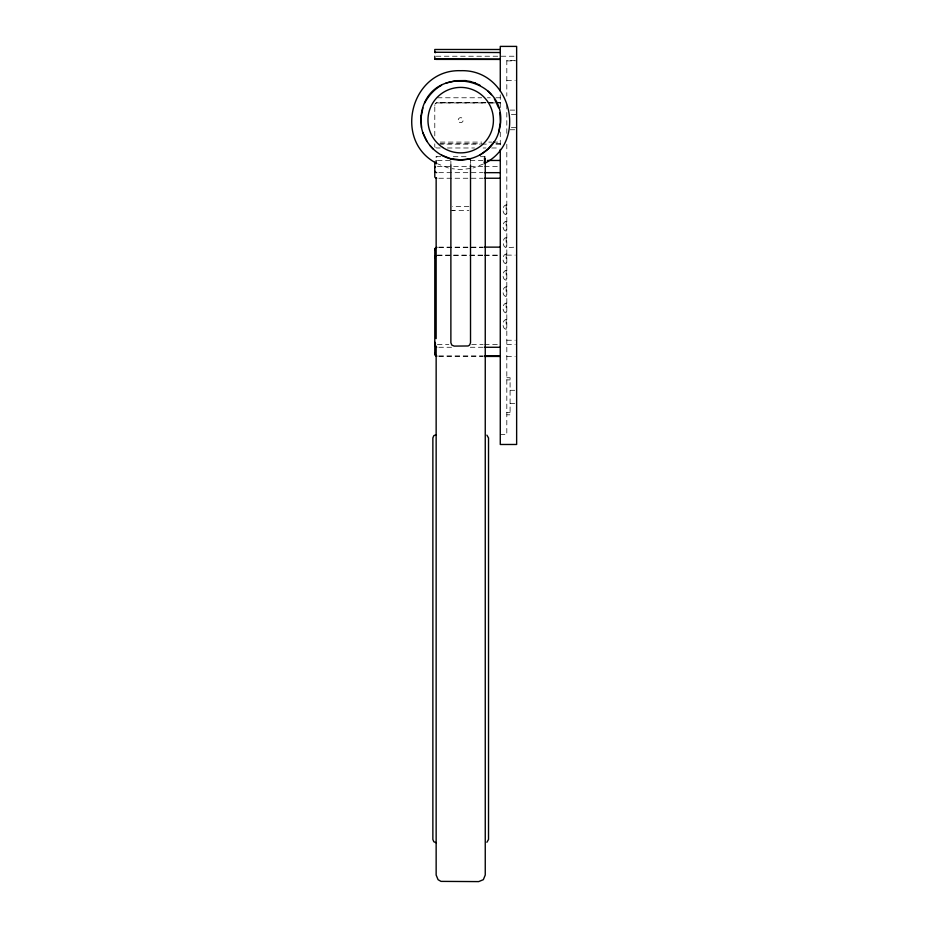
<?xml version="1.0" encoding="UTF-8"?>
<svg xmlns="http://www.w3.org/2000/svg" width="928" height="928" viewBox="0 0 928 928"><rect width="100%" height="100%" fill="white"/><g stroke="black" fill="none" stroke-linecap="round" stroke-linejoin="round"><path stroke-width="0.7" stroke-dasharray="4.64 3.48" d="M484.37 160.103C483.569 158.908 484.81 154.767 485.251 157.621M483.384 163.989L472.99 168.014M468.884 206.422L452.516 206.422M470.554 168.478L460.694 169.569L452.064 168.71M506.816 204.926C501.712 204.473 501.712 215.192 506.816 214.739M506.816 221.293C501.712 220.841 501.712 231.559 506.816 231.107M506.816 237.661C502.872 237.174 503.15 242.359 503.544 244.864C504.438 250.061 512.024 246.361 515.237 247.44M506.816 254.028C501.712 253.576 501.712 264.294 506.816 263.854M506.816 270.396C501.712 269.944 501.712 280.662 506.816 280.221M506.816 286.764C501.712 286.311 501.712 297.03 506.816 296.589M506.816 303.131C501.712 302.679 501.712 313.397 506.816 312.956M506.816 319.499C501.712 319.046 501.712 329.776 506.816 329.324M437.018 156.797L436.148 156.693L436.148 157.621M436.23 56.225L515.202 56.225M515.237 60.471L506.816 60.471L506.816 96.118M506.816 60.888L515.237 60.888M506.816 80.527L515.237 80.527M437.413 97.776L481.702 97.776M487.409 97.776L490.274 97.776M495.981 97.776L500.273 97.776M485.982 102.556L437.413 102.556A2.622 2.622 0 0 0 435.151 103.866A2.622 1.694 0 0 1 437.413 102.904L485.982 102.904L437.413 102.927A2.622 2.622 0 0 0 434.803 105.56M487.409 102.556L494.554 102.556M495.981 102.556L500.273 102.556M510.087 110.107L515.33 110.107M511.398 114.573L516.641 114.573M511.398 127.67L516.641 127.67M510.087 129.758L515.33 129.758M440.266 142.1L481.702 142.1M488.836 142.1L491.701 142.1M493.128 142.1L500.273 142.1M440.266 143.747L481.702 143.747M495.981 143.747L500.273 143.747M438.84 144.118L480.275 144.118M481.702 144.118L488.836 144.118M495.981 144.118L500.273 144.118M440.266 147.981L437.413 147.981A2.622 1.346 0 0 1 436.102 147.807M447.412 147.981L474.556 147.981M483.128 147.981L485.982 147.981M491.701 147.981L498.835 147.981M436.148 156.693L440.997 156.693M453.305 156.693L469.116 156.693M480.402 156.693L485.251 156.693M437.413 160.451L451.704 160.451M470.276 160.451L483.128 160.451M437.413 166.506L483.128 166.506M484.555 166.506L498.835 166.506M438.84 172.666L483.128 172.666M438.84 178.246L483.128 178.246M506.166 208.197L506.816 208.197M450.88 210.644L467.248 210.644A3.271 1.949 0 0 0 468.884 210.378M506.166 224.564L506.816 224.564M506.166 240.932L506.816 240.932M438.84 247.138L483.128 247.138M438.84 247.44L483.128 247.44M437.413 255.119L483.128 255.119M484.555 255.119L498.835 255.119M506.816 255.119L515.237 255.119M437.413 255.386L483.128 255.386M484.555 255.386L498.835 255.386M506.166 257.3L506.816 257.3M506.166 273.667L506.816 273.667M506.166 290.035L506.816 290.035M506.166 306.402L506.816 306.402M506.166 322.77L506.816 322.77M506.816 340.24L515.237 340.24M437.413 344.613L448.839 344.613M471.702 344.613L483.128 344.613M484.555 344.613L498.835 344.613M506.816 344.613L515.237 344.613M438.84 347.269L451.704 347.269M470.276 347.269L483.128 347.269M438.84 355.9L483.128 355.9M438.84 356.433L483.128 356.433M506.816 356.422L515.237 356.422M506.816 377.731L510.087 377.731L510.087 414.804L506.816 414.804M506.816 379.9L510.087 379.9M510.087 390.294L516.641 390.294M510.087 403.39L515.33 403.39M506.816 412.635L510.087 412.635M500.273 434.501L506.816 434.64L506.816 143.654M448.41 168.014L438.004 163.989M506.816 104.342L506.816 133.899M506.166 204.926L506.166 214.739M506.166 221.293L506.166 231.107M506.166 237.661L506.166 247.486M506.166 254.028L506.166 263.854M506.166 270.396L506.166 280.221M506.166 286.764L506.166 296.589M506.166 303.131L506.166 312.956M506.166 319.499L506.166 329.324M500.273 94.842L500.273 108.286M500.273 132.101L500.273 147.378M470.519 159.291L470.519 163.467M450.88 161.17L450.88 164.616M434.791 135.906L434.791 104.597A2.622 2.622 0 0 0 434.803 105.177M434.791 143.875L434.791 146.647A2.622 1.346 0 0 0 435.151 147.308M454.152 210.644A3.271 1.949 0 0 1 452.516 210.378M494.554 102.904L487.409 102.904L494.554 102.927M500.273 102.904L495.981 102.904L500.273 102.927M459.314 122.218A2.494 2.494 0 0 0 463.188 120.292A2.494 2.494 0 0 0 459.592 117.902A2.494 2.494 0 0 0 459.314 122.218"/><path stroke-width="1.39" d="M420.894 117.636C425.917 58.847 515.597 75.957 498.626 132.46C491.84 155.614 462.283 167.318 441.484 155.08C431.218 149.42 423.736 139.13 421.521 127.612C420.419 112.195 420.57 112.717 421.521 127.612M421.022 117.636L422.89 107.857M446.02 83.056L455.718 80.701L465.694 80.574M499.867 112.659L500.366 122.635L498.626 132.46M450.776 158.758L441.484 155.08M465.682 80.701L470.612 81.513M470.589 81.629L475.38 83.056M441.542 85.306C434.385 89.088 428.307 96.002 424.618 103.159M479.904 85.19L475.333 83.172M479.904 155.08L487.908 149.118L494.369 141.508M433.399 149.211L429.977 145.557M488 91.072L491.422 94.714M486.887 842.299L488.522 839.446L488.522 437.97L486.887 435.128M427.031 141.508L422.774 132.46M494.369 98.774L498.626 107.81M484.509 163.456C528.972 141.056 510.446 68.916 460.694 70.702C410.953 68.916 392.428 141.056 436.879 163.456M436.148 434.687L433.828 435.65L432.866 437.97L432.866 839.446L433.828 841.766L436.148 842.728M450.811 158.642L460.694 159.894L470.612 158.758M500.273 49.497L434.791 49.497L434.791 52.49L435.568 52.687M500.273 52.525L434.791 52.258M500.273 59.195L434.791 58.928M500.273 59.427L436.102 59.392L434.884 59.218L434.791 56.225M487.409 160.451L500.273 160.451M484.555 172.666L500.273 172.666M484.555 178.246L500.273 178.246M484.555 247.138L500.273 247.138M484.555 347.269L500.273 347.269M484.555 355.9L500.273 355.9M484.555 356.433L500.273 356.433M500.273 91.002L500.273 46.4L516.641 46.4L516.641 444.477L500.273 444.477L500.273 149.373M485.251 161.472L485.251 875.023L483.337 879.674L478.697 881.6L440.997 881.38L438.062 879.674L436.148 875.023L436.148 346.063M470.519 164.871L470.519 342.792L469.556 345.123L468.095 345.982L454.152 346.098L451.832 345.123L450.88 342.792L450.88 164.871M436.148 160.579L436.148 163.792M436.148 177.816L436.148 338.604M434.791 162.226L434.791 176.796A2.622 1.462 0 0 0 436.74 178.199M434.791 250.05A2.622 2.622 0 0 1 436.74 247.521M435.568 343.894A2.622 2.448 0 0 1 434.791 342.165M436.74 355.818A2.622 2.61 0 0 1 434.791 353.29M434.791 257.729A2.622 2.622 0 0 1 435.568 255.884M436.74 172.608A2.622 1.462 0 0 1 434.791 171.204M434.791 167.643A2.622 1.137 0 0 1 435.568 166.843M436.74 356.34A2.622 2.61 0 0 1 434.791 353.823L434.791 249.748A2.622 2.622 0 0 1 436.74 247.231M434.791 257.996A2.622 2.622 0 0 1 435.568 256.151M436.74 347.176A2.622 2.448 0 0 1 434.791 344.822M485.031 158.665L484.37 162.725L485.031 158.665M442.586 147.401A32.735 32.735 0 0 0 493.371 122.194A32.735 32.735 0 0 0 446.136 90.816A32.735 32.735 0 0 0 442.586 147.401"/></g></svg>
